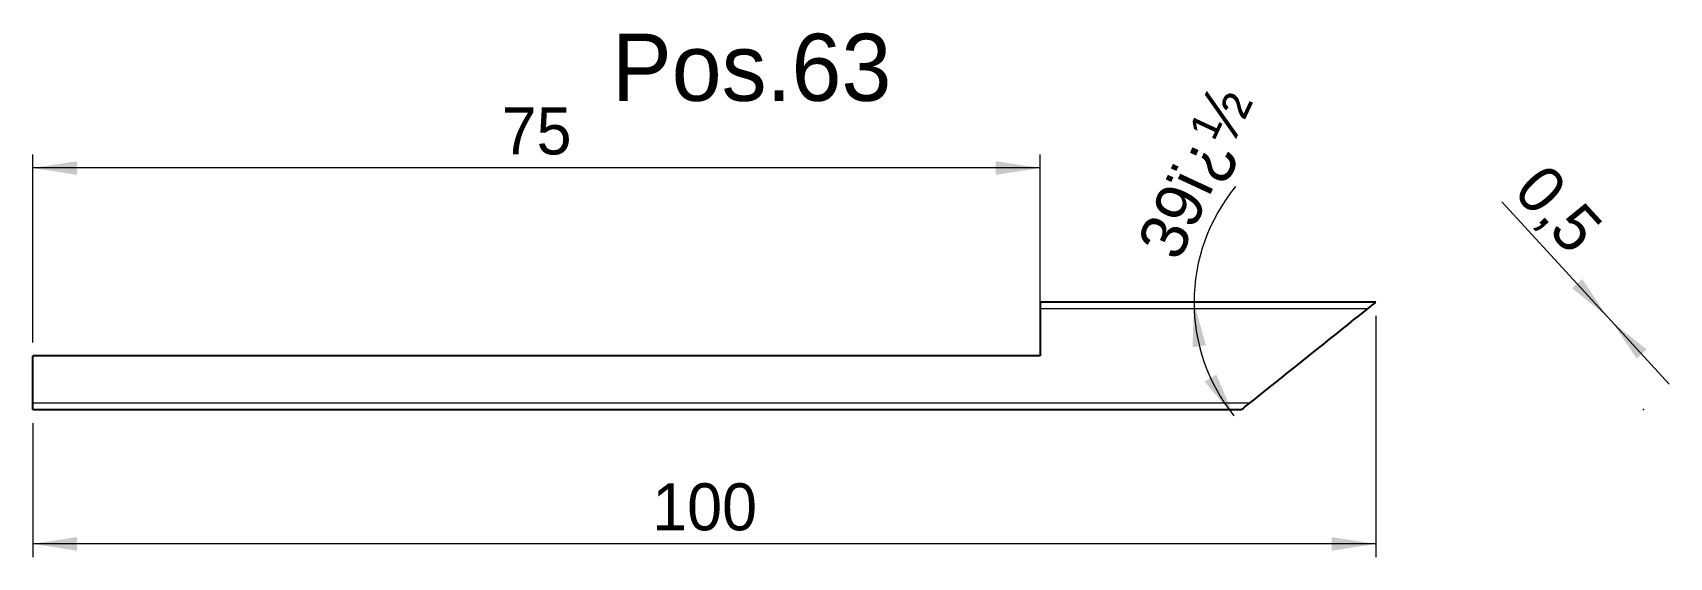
# Model space of a CAD drawing. Header units: metres. Extents: x 54 to 176, y 249 to 288.
import ezdxf

# ---------------------------------------------------------------- set-up
doc = ezdxf.new("R2010")
doc.units = ezdxf.units.M
doc.dimstyles.get("Standard").update_dxf_attribs({"dimtxt": 2.5, "dimasz": 2.5, "dimexe": 1.25, "dimexo": 0.625, "dimtad": 1, "dimcen": 2.5, "dimazin": 3, "dimtfac": 1, "dimtmove": 0, "dimatfit": 3})

# ---------------------------------------------------------------- blocks, each defined once
blk = doc.blocks.new('*D1')
at = {"color": 7, "linetype": 'Continuous', "lineweight": 18}
for p, q in [((153.69, 266.96), (153.69, 248.96)), ((53.69, 258.96), (53.69, 248.96)), ((153.69, 249.96), (53.69, 249.96))]:
    blk.add_line(p, q, dxfattribs=at)
for points in [[(53.69, 249.96), (56.99, 249.45), (56.99, 250.47)], [(153.69, 249.96), (150.39, 250.47), (150.39, 249.45)]]:
    blk.add_solid(points, dxfattribs=at)
at = {"color": 7, "linetype": 'Continuous', "lineweight": 18, "insert": (99.81, 254.47), "char_height": 3.5, "attachment_point": 1}
blk.add_mtext('100', dxfattribs=at)
blk = doc.blocks.new('*D2')
at = {"color": 7, "linetype": 'Continuous', "lineweight": 18}
for p, q in [((53.69, 264.96), (53.69, 278.96)), ((128.69, 277.96), (53.69, 277.96)), ((128.69, 264.96), (128.69, 278.96))]:
    blk.add_line(p, q, dxfattribs=at)
for points in [[(53.69, 277.96), (56.99, 277.45), (56.99, 278.47)], [(128.69, 277.96), (125.39, 278.47), (125.39, 277.45)]]:
    blk.add_solid(points, dxfattribs=at)
at = {"color": 7, "linetype": 'Continuous', "lineweight": 18, "insert": (88.6, 282.47), "char_height": 3.5, "attachment_point": 1}
blk.add_mtext('75', dxfattribs=at)
blk = doc.blocks.new('*D3')
at = {"color": 7, "linetype": 'Continuous', "lineweight": 18}
for start, end in [(140.5078, 180), (180, -141.3402)]:
    blk.add_arc((153.69, 267.96), 13.54, start, end, dxfattribs=at)
for points in [[(140.15, 267.96), (140.04, 264.62), (141.04, 264.74)], [(143.11, 259.5), (141.81, 262.58), (140.94, 262.04)]]:
    blk.add_solid(points, dxfattribs=at)
at = {"color": 7, "linetype": 'Continuous', "lineweight": 18, "insert": (135.83, 272.38), "char_height": 3.5, "attachment_point": 1, "rotation": 65.0739}
blk.add_mtext('39ï¿½', dxfattribs=at)
blk = doc.blocks.new('*D4')
at = {"color": 7, "linetype": 'Continuous', "lineweight": 18}
for p, q in [((170.9, 266.91), (163.07, 275.45)), ((171.24, 266.54), (170.9, 266.91)), ((171.24, 266.54), (175.53, 261.86))]:
    blk.add_line(p, q, dxfattribs=at)
for points in [[(170.9, 266.91), (169.05, 269.69), (168.3, 269)], [(171.24, 266.54), (173.1, 263.77), (173.85, 264.45)]]:
    blk.add_solid(points, dxfattribs=at)
at = {"color": 7, "linetype": 'Continuous', "lineweight": 18, "insert": (166.39, 278.5), "char_height": 3.5, "attachment_point": 1, "rotation": 312.5287}
blk.add_mtext('0,5', dxfattribs=at)

msp = doc.modelspace()

# ---------------------------------------------------------------- linework, layer by layer
at = {"color": 7, "linetype": 'Continuous', "lineweight": 25}
for p, q in [((153.69, 267.962), (128.69, 267.962)), ((128.69, 267.962), (128.69, 263.962)), ((53.69, 259.962), (53.69, 263.962)), ((128.69, 263.962), (53.69, 263.962)), ((53.69, 259.962), (143.69, 259.962))]:
    msp.add_line(p, q, dxfattribs=at)
at = {"color": 7, "lineweight": 18}
for p, q in [((153.065, 267.462), (128.69, 267.462)), ((53.69, 260.462), (144.315, 260.462))]:
    msp.add_line(p, q, dxfattribs=at)
at = {"color": 7, "linetype": 'Continuous', "lineweight": 25, "flags": 128}
msp.add_lwpolyline([(143.69, 259.962), (143.718, 259.984), (143.799, 260.05), (143.935, 260.158), (144.123, 260.308), (144.36, 260.498), (144.645, 260.726), (144.975, 260.99), (145.345, 261.286), (145.751, 261.611), (146.19, 261.962), (146.657, 262.336), (147.145, 262.726), (147.651, 263.131), (148.168, 263.544), (148.69, 263.962), (149.213, 264.381), (149.73, 264.794), (150.235, 265.199), (150.724, 265.589), (151.19, 265.962), (151.629, 266.314), (152.036, 266.639), (152.406, 266.935), (152.735, 267.199), (153.02, 267.427), (153.258, 267.617), (153.446, 267.767), (153.581, 267.875), (153.663, 267.941), (153.69, 267.962)], dxfattribs=at)
at = {"color": 7, "linetype": 'Continuous', "lineweight": 0}
msp.add_point((173.608, 259.962), dxfattribs=at)

# ---------------------------------------------------------------- texts
at = {"insert": (96.804, 287.962), "char_height": 5, "attachment_point": 1}
msp.add_mtext('Pos.63', dxfattribs=at)

# ---------------------------------------------------------------- dimensions: what is measured, and where the dimension line sits
at = {"color": 7, "linetype": 'Continuous', "lineweight": 18}
dim = msp.add_angular_dim_2l(base=(140.91, 263.479), line1=((143.69, 259.962), (153.69, 267.962)), line2=((128.69, 267.962), (153.69, 267.962)), dimstyle='Standard', dxfattribs=at)
dim.commit()
dim.dimension.update_dxf_attribs({"geometry": '*D3', "text_midpoint": (141.408, 273.671), "dimtype": 162})
for base, p1, p2, picture, middle in [((53.69, 277.962), (128.69, 263.962), (53.69, 263.962), '*D2', (91.19, 277.962)), ((53.69, 249.962), (153.69, 267.962), (53.69, 259.962), '*D1', (103.69, 249.962))]:
    dim = msp.add_linear_dim(base=base, p1=p1, p2=p2, dimstyle='Standard', dxfattribs=at)
    dim.commit()
    dim.dimension.update_dxf_attribs({"geometry": picture, "text_midpoint": middle, "dimtype": 160})
dim = msp.add_linear_dim(base=(170.904, 266.91), p1=(171.242, 266.542), p2=(170.904, 266.91), angle=312.52868, dimstyle='Standard', dxfattribs=at)
dim.commit()
dim.dimension.update_dxf_attribs({"geometry": '*D4', "text_midpoint": (165.255, 273.069), "dimtype": 160})

doc.saveas('drawing.dxf')
